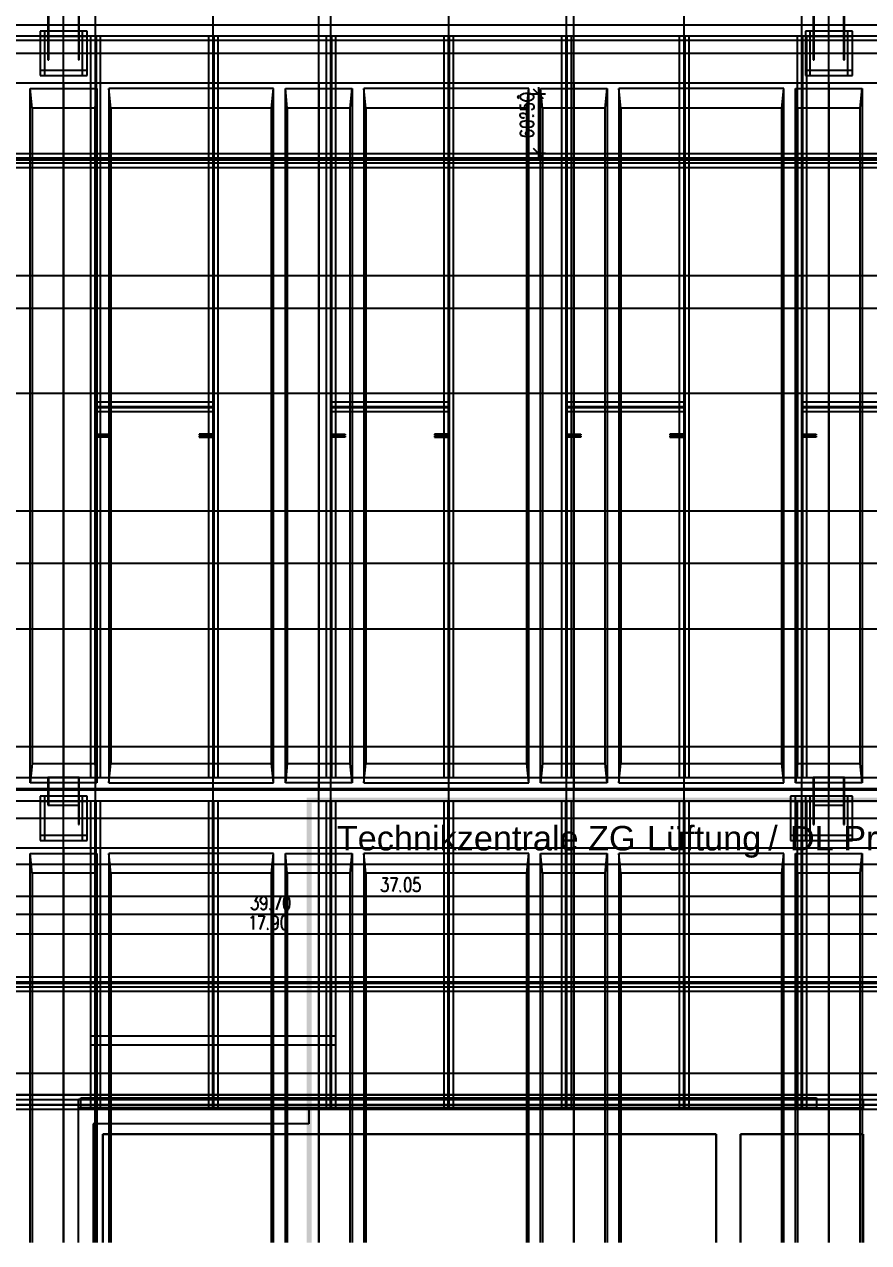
# Model space of a CAD drawing. Header units: inches. Extents: x 0 to 54693, y 0 to 31146.
# Drawn here: x 579.8 to 751.9, y 48 to 296.4 of the extents above; entities that cross this region are included whole.
import ezdxf
from ezdxf.lldxf.tags import DXFTag

# ---------------------------------------------------------------- set-up
doc = ezdxf.new("R2010")
doc.units = ezdxf.units.IN
doc.header["$MEASUREMENT"] = 0
doc.layers.add('Added', color=3, linetype='Continuous')
doc.styles.get("Standard").update_dxf_attribs({"font": 'arial.ttf'})
tags = doc.linetypes.add('1070_00_1200$0$SL2', pattern=[0.5, 0.2, -0.3]).pattern_tags.tags
tags[6:7] = [DXFTag(74, 4), DXFTag(75, 0), DXFTag(340, '0'), DXFTag(46, 1.0), DXFTag(50, 0.0), DXFTag(44, 0.0), DXFTag(45, 0.0)]
tags[4:5] = [DXFTag(74, 4), DXFTag(75, 0), DXFTag(340, '0'), DXFTag(46, 1.0), DXFTag(50, 0.0), DXFTag(44, 0.0), DXFTag(45, 0.0)]
tags = doc.linetypes.add('1070_00_1200$0$SL3', pattern=[0.2, 0.1, -0.1]).pattern_tags.tags
tags[6:7] = [DXFTag(74, 4), DXFTag(75, 0), DXFTag(340, '0'), DXFTag(46, 1.0), DXFTag(50, 0.0), DXFTag(44, 0.0), DXFTag(45, 0.0)]
tags[4:5] = [DXFTag(74, 4), DXFTag(75, 0), DXFTag(340, '0'), DXFTag(46, 1.0), DXFTag(50, 0.0), DXFTag(44, 0.0), DXFTag(45, 0.0)]
tags = doc.linetypes.add('1070_00_1200$0$SP2', pattern=[0.9, 0.4, -0.2, 0.1, -0.2]).pattern_tags.tags
tags[10:11] = [DXFTag(74, 4), DXFTag(75, 0), DXFTag(340, '0'), DXFTag(46, 1.0), DXFTag(50, 0.0), DXFTag(44, 0.0), DXFTag(45, 0.0)]
tags[8:9] = [DXFTag(74, 4), DXFTag(75, 0), DXFTag(340, '0'), DXFTag(46, 1.0), DXFTag(50, 0.0), DXFTag(44, 0.0), DXFTag(45, 0.0)]
tags[6:7] = [DXFTag(74, 4), DXFTag(75, 0), DXFTag(340, '0'), DXFTag(46, 1.0), DXFTag(50, 0.0), DXFTag(44, 0.0), DXFTag(45, 0.0)]
tags[4:5] = [DXFTag(74, 4), DXFTag(75, 0), DXFTag(340, '0'), DXFTag(46, 1.0), DXFTag(50, 0.0), DXFTag(44, 0.0), DXFTag(45, 0.0)]
tags = doc.linetypes.add('1070_00_1200_Trägerrostdwg$0$SP2', pattern=[0.9, 0.4, -0.2, 0.1, -0.2]).pattern_tags.tags
tags[10:11] = [DXFTag(74, 4), DXFTag(75, 0), DXFTag(340, '0'), DXFTag(46, 1.0), DXFTag(50, 0.0), DXFTag(44, 0.0), DXFTag(45, 0.0)]
tags[8:9] = [DXFTag(74, 4), DXFTag(75, 0), DXFTag(340, '0'), DXFTag(46, 1.0), DXFTag(50, 0.0), DXFTag(44, 0.0), DXFTag(45, 0.0)]
tags[6:7] = [DXFTag(74, 4), DXFTag(75, 0), DXFTag(340, '0'), DXFTag(46, 1.0), DXFTag(50, 0.0), DXFTag(44, 0.0), DXFTag(45, 0.0)]
tags[4:5] = [DXFTag(74, 4), DXFTag(75, 0), DXFTag(340, '0'), DXFTag(46, 1.0), DXFTag(50, 0.0), DXFTag(44, 0.0), DXFTag(45, 0.0)]
tags = doc.linetypes.add('fein_strichliert-A04HDE1766', pattern=[4, 1, -2, 1]).pattern_tags.tags
tags[8:9] = [DXFTag(74, 4), DXFTag(75, 0), DXFTag(340, '0'), DXFTag(46, 0.0), DXFTag(50, 0.0), DXFTag(44, 0.0), DXFTag(45, 0.0)]
tags[6:7] = [DXFTag(74, 4), DXFTag(75, 0), DXFTag(340, '0'), DXFTag(46, 0.0), DXFTag(50, 0.0), DXFTag(44, 0.0), DXFTag(45, 0.0)]
tags[4:5] = [DXFTag(74, 4), DXFTag(75, 0), DXFTag(340, '0'), DXFTag(46, 0.0), DXFTag(50, 0.0), DXFTag(44, 0.0), DXFTag(45, 0.0)]

msp = doc.modelspace()

# ---------------------------------------------------------------- linework, layer by layer
at = {"layer": 'Added', "linetype": '1070_00_1200$0$SP2', "lineweight": -2, "ltscale": 0.18}
for p, q in [((587.84, 47.97), (587.84, 622.06)), ((639.84, 47.97), (639.84, 622.06)), ((691.84, 47.97), (691.84, 622.06)), ((743.84, 47.97), (743.84, 622.06)), ((594.34, 77.1), (594.34, 569.1)), ((618.34, 77.1), (618.34, 569.1)), ((642.34, 76.2), (642.34, 569.1)), ((666.34, 76.2), (666.34, 569.1)), ((690.34, 76.2), (690.34, 569.1)), ((714.34, 76.2), (714.34, 569.1)), ((738.34, 76.2), (738.34, 569.1)), ((1026.34, 293.1), (234.34, 293.1)), ((171.58, 290.5), (1094.14, 290.5)), ((171.58, 284.5), (1057.14, 284.5)), ((581.04, 141.7), (581.04, 283.3)), ((581.04, 283.3), (594.64, 283.3)), ((581.44, 279.3), (581.04, 283.3)), ((587.84, 284.5), (587.84, 140.5)), ((594.24, 279.3), (594.64, 283.3)), ((594.64, 283.3), (594.64, 141.7)), ((597.04, 283.3), (597.04, 141.7)), ((630.64, 283.3), (597.04, 283.3)), ((597.44, 279.3), (597.04, 283.3)), ((630.24, 279.3), (630.64, 283.3)), ((630.64, 141.7), (630.64, 283.3)), ((633.04, 141.7), (633.04, 283.3)), ((633.04, 283.3), (646.64, 283.3)), ((633.44, 279.3), (633.04, 283.3)), ((639.84, 284.5), (639.84, 140.5)), ((646.24, 279.3), (646.64, 283.3)), ((646.64, 283.3), (646.64, 141.7)), ((649.04, 283.3), (649.04, 141.7)), ((682.64, 283.3), (649.04, 283.3)), ((649.44, 279.3), (649.04, 283.3)), ((682.24, 279.3), (682.64, 283.3)), ((682.64, 141.7), (682.64, 283.3)), ((685.04, 141.7), (685.04, 283.3)), ((685.04, 283.3), (698.64, 283.3)), ((685.44, 279.3), (685.04, 283.3)), ((691.84, 284.5), (691.84, 140.5)), ((698.24, 279.3), (698.64, 283.3)), ((698.64, 283.3), (698.64, 141.7)), ((701.04, 283.3), (701.04, 141.7)), ((734.64, 283.3), (701.04, 283.3)), ((701.44, 279.3), (701.04, 283.3)), ((734.24, 279.3), (734.64, 283.3)), ((734.64, 141.7), (734.64, 283.3)), ((737.04, 141.7), (737.04, 283.3)), ((737.04, 283.3), (750.64, 283.3)), ((737.44, 279.3), (737.04, 283.3)), ((743.84, 284.5), (743.84, 140.5)), ((750.24, 279.3), (750.64, 283.3)), ((750.64, 283.3), (750.64, 141.7)), ((594.24, 279.3), (581.44, 279.3)), ((581.44, 279.3), (581.44, 145.7)), ((594.24, 145.7), (594.24, 279.3)), ((630.24, 279.3), (597.44, 279.3)), ((597.44, 279.3), (597.44, 145.7)), ((630.24, 145.7), (630.24, 279.3)), ((646.24, 279.3), (633.44, 279.3)), ((633.44, 279.3), (633.44, 145.7)), ((646.24, 145.7), (646.24, 279.3)), ((682.24, 279.3), (649.44, 279.3)), ((649.44, 279.3), (649.44, 145.7)), ((682.24, 145.7), (682.24, 279.3)), ((698.24, 279.3), (685.44, 279.3)), ((685.44, 279.3), (685.44, 145.7)), ((698.24, 145.7), (698.24, 279.3)), ((734.24, 279.3), (701.44, 279.3)), ((701.44, 279.3), (701.44, 145.7)), ((734.24, 145.7), (734.24, 279.3)), ((750.24, 279.3), (737.44, 279.3)), ((737.44, 279.3), (737.44, 145.7)), ((750.24, 145.7), (750.24, 279.3)), ((1026.34, 269.1), (234.34, 269.1)), ((1026.34, 245.1), (234.34, 245.1)), ((171.58, 238.5), (1094.14, 238.5)), ((1026.34, 221.1), (234.34, 221.1)), ((1026.34, 197.1), (234.34, 197.1)), ((171.58, 186.5), (1094.14, 186.5)), ((1026.34, 173.1), (234.34, 173.1)), ((1026.34, 149.1), (234.34, 149.1)), ((581.44, 145.7), (581.04, 141.7)), ((581.44, 145.7), (594.24, 145.7)), ((594.64, 141.7), (594.24, 145.7)), ((597.04, 141.7), (597.44, 145.7)), ((597.44, 145.7), (630.24, 145.7)), ((630.64, 141.7), (630.24, 145.7)), ((633.44, 145.7), (633.04, 141.7)), ((633.44, 145.7), (646.24, 145.7)), ((646.64, 141.7), (646.24, 145.7)), ((649.04, 141.7), (649.44, 145.7)), ((649.44, 145.7), (682.24, 145.7)), ((682.64, 141.7), (682.24, 145.7)), ((685.44, 145.7), (685.04, 141.7)), ((685.44, 145.7), (698.24, 145.7)), ((698.64, 141.7), (698.24, 145.7)), ((701.04, 141.7), (701.44, 145.7)), ((701.44, 145.7), (734.24, 145.7)), ((734.64, 141.7), (734.24, 145.7)), ((737.44, 145.7), (737.04, 141.7)), ((737.44, 145.7), (750.24, 145.7)), ((750.64, 141.7), (750.24, 145.7)), ((594.64, 141.7), (581.04, 141.7)), ((597.04, 141.7), (630.64, 141.7)), ((646.64, 141.7), (633.04, 141.7)), ((649.04, 141.7), (682.64, 141.7)), ((698.64, 141.7), (685.04, 141.7)), ((701.04, 141.7), (734.64, 141.7)), ((750.64, 141.7), (737.04, 141.7)), ((1057.14, 140.5), (171.58, 140.5)), ((171.58, 134.5), (1094.14, 134.5)), ((171.58, 128.5), (1057.14, 128.5)), ((581.04, 47.97), (581.04, 127.3)), ((581.04, 127.3), (594.64, 127.3)), ((581.44, 123.3), (581.04, 127.3)), ((587.84, 128.5), (587.84, 47.97)), ((594.24, 123.3), (594.64, 127.3)), ((594.64, 127.3), (594.64, 47.97)), ((597.04, 127.3), (597.04, 47.97)), ((630.64, 127.3), (597.04, 127.3)), ((597.44, 123.3), (597.04, 127.3)), ((630.24, 123.3), (630.64, 127.3)), ((630.64, 47.97), (630.64, 127.3)), ((633.04, 47.97), (633.04, 127.3)), ((633.04, 127.3), (646.64, 127.3)), ((633.44, 123.3), (633.04, 127.3)), ((639.84, 128.5), (639.84, 47.97)), ((646.24, 123.3), (646.64, 127.3)), ((646.64, 127.3), (646.64, 47.97)), ((649.04, 127.3), (649.04, 47.97)), ((682.64, 127.3), (649.04, 127.3)), ((649.44, 123.3), (649.04, 127.3)), ((682.24, 123.3), (682.64, 127.3)), ((682.64, 47.97), (682.64, 127.3)), ((685.04, 47.97), (685.04, 127.3)), ((685.04, 127.3), (698.64, 127.3)), ((685.44, 123.3), (685.04, 127.3)), ((691.84, 128.5), (691.84, 47.97)), ((698.24, 123.3), (698.64, 127.3)), ((698.64, 127.3), (698.64, 47.97)), ((701.04, 127.3), (701.04, 47.97)), ((734.64, 127.3), (701.04, 127.3)), ((701.44, 123.3), (701.04, 127.3)), ((734.24, 123.3), (734.64, 127.3)), ((734.64, 47.97), (734.64, 127.3)), ((737.04, 47.97), (737.04, 127.3)), ((737.04, 127.3), (750.64, 127.3)), ((737.44, 123.3), (737.04, 127.3)), ((743.84, 128.5), (743.84, 47.97)), ((750.24, 123.3), (750.64, 127.3)), ((750.64, 127.3), (750.64, 47.97)), ((1026.34, 125.1), (234.34, 125.1)), ((594.24, 123.3), (581.44, 123.3)), ((581.44, 123.3), (581.44, 47.97)), ((594.24, 47.97), (594.24, 123.3)), ((630.24, 123.3), (597.44, 123.3)), ((597.44, 123.3), (597.44, 47.97)), ((630.24, 47.97), (630.24, 123.3)), ((646.24, 123.3), (633.44, 123.3)), ((633.44, 123.3), (633.44, 47.97)), ((646.24, 47.97), (646.24, 123.3)), ((682.24, 123.3), (649.44, 123.3)), ((649.44, 123.3), (649.44, 47.97)), ((682.24, 47.97), (682.24, 123.3)), ((698.24, 123.3), (685.44, 123.3)), ((685.44, 123.3), (685.44, 47.97)), ((698.24, 47.97), (698.24, 123.3)), ((734.24, 123.3), (701.44, 123.3)), ((701.44, 123.3), (701.44, 47.97)), ((734.24, 47.97), (734.24, 123.3)), ((750.24, 123.3), (737.44, 123.3)), ((737.44, 123.3), (737.44, 47.97)), ((750.24, 47.97), (750.24, 123.3)), ((1026.34, 101.1), (234.34, 101.1)), ((171.58, 82.5), (1094.14, 82.5)), ((954.34, 77.1), (234.34, 77.1))]:
    msp.add_line(p, q, dxfattribs=at)
at = {"layer": 'Added', "linetype": '1070_00_1200_Trägerrostdwg$0$SP2', "lineweight": -2, "ltscale": 0.18}
for p, q in [((584.64, 298.8), (584.64, 289.2)), ((584.84, 289.2), (584.84, 298.8)), ((590.84, 298.8), (590.84, 289.2)), ((591.04, 289.2), (591.04, 298.8)), ((740.64, 298.8), (740.64, 289.2)), ((740.84, 289.2), (740.84, 298.8)), ((746.84, 298.8), (746.84, 289.2)), ((747.04, 289.2), (747.04, 298.8)), ((562.04, 296.3), (769.64, 296.3)), ((769.64, 294), (562.04, 294)), ((584.64, 293.2), (591.04, 293.2)), ((595.34, 294), (593.34, 294)), ((593.34, 294), (593.34, 142.8)), ((594.24, 294), (594.24, 142.8)), ((594.44, 294), (594.44, 142.8)), ((595.34, 142.8), (595.34, 294)), ((619.34, 294), (617.34, 294)), ((617.34, 294), (617.34, 142.8)), ((618.24, 294), (618.24, 142.8)), ((618.44, 294), (618.44, 142.8)), ((619.34, 142.8), (619.34, 294)), ((643.34, 294), (641.34, 294)), ((641.34, 294), (641.34, 142.8)), ((642.24, 294), (642.24, 142.8)), ((642.44, 294), (642.44, 142.8)), ((643.34, 142.8), (643.34, 294)), ((667.34, 294), (665.34, 294)), ((665.34, 294), (665.34, 142.8)), ((666.24, 294), (666.24, 142.8)), ((666.44, 294), (666.44, 142.8)), ((667.34, 142.8), (667.34, 294)), ((691.34, 294), (689.34, 294)), ((689.34, 294), (689.34, 142.8)), ((690.24, 294), (690.24, 142.8)), ((690.44, 294), (690.44, 142.8)), ((691.34, 142.8), (691.34, 294)), ((715.34, 294), (713.34, 294)), ((713.34, 294), (713.34, 142.8)), ((714.24, 294), (714.24, 142.8)), ((714.44, 294), (714.44, 142.8)), ((715.34, 142.8), (715.34, 294)), ((739.34, 294), (737.34, 294)), ((737.34, 294), (737.34, 142.8)), ((738.24, 294), (738.24, 142.8)), ((738.44, 294), (738.44, 142.8)), ((739.34, 142.8), (739.34, 294)), ((740.64, 293.2), (747.04, 293.2)), ((584.64, 289.2), (584.84, 289.2)), ((590.84, 289.2), (591.04, 289.2)), ((740.64, 289.2), (740.84, 289.2)), ((746.84, 289.2), (747.04, 289.2)), ((594.44, 219.4), (618.24, 219.4)), ((642.44, 219.4), (666.24, 219.4)), ((690.44, 219.4), (714.24, 219.4)), ((738.44, 219.4), (762.24, 219.4)), ((594.44, 218.5), (618.24, 218.5)), ((594.44, 218.3), (618.24, 218.3)), ((618.24, 217.4), (594.44, 217.4)), ((642.44, 218.5), (666.24, 218.5)), ((642.44, 218.3), (666.24, 218.3)), ((666.24, 217.4), (642.44, 217.4)), ((690.44, 218.5), (714.24, 218.5)), ((690.44, 218.3), (714.24, 218.3)), ((714.24, 217.4), (690.44, 217.4)), ((738.44, 218.5), (762.24, 218.5)), ((738.44, 218.3), (762.24, 218.3)), ((762.24, 217.4), (738.44, 217.4)), ((594.44, 212.6), (594.44, 212.8)), ((594.44, 212.8), (597.24, 212.8)), ((597.24, 212.6), (594.44, 212.6)), ((594.44, 212.2), (594.44, 212.4)), ((594.44, 212.4), (597.24, 212.4)), ((597.24, 212.2), (594.44, 212.2)), ((597.24, 212.8), (597.24, 212.6)), ((597.24, 212.4), (597.24, 212.2)), ((618.24, 212.8), (615.44, 212.8)), ((615.44, 212.8), (615.44, 212.6)), ((615.44, 212.6), (618.24, 212.6)), ((618.24, 212.4), (615.44, 212.4)), ((615.44, 212.4), (615.44, 212.2)), ((615.44, 212.2), (618.24, 212.2)), ((618.24, 212.6), (618.24, 212.8)), ((618.24, 212.2), (618.24, 212.4)), ((642.44, 212.6), (642.44, 212.8)), ((642.44, 212.8), (645.24, 212.8)), ((645.24, 212.6), (642.44, 212.6)), ((642.44, 212.2), (642.44, 212.4)), ((642.44, 212.4), (645.24, 212.4)), ((645.24, 212.2), (642.44, 212.2)), ((645.24, 212.8), (645.24, 212.6)), ((645.24, 212.4), (645.24, 212.2)), ((666.24, 212.8), (663.44, 212.8)), ((663.44, 212.8), (663.44, 212.6)), ((663.44, 212.6), (666.24, 212.6)), ((666.24, 212.4), (663.44, 212.4)), ((663.44, 212.4), (663.44, 212.2)), ((663.44, 212.2), (666.24, 212.2)), ((666.24, 212.6), (666.24, 212.8)), ((666.24, 212.2), (666.24, 212.4)), ((690.44, 212.6), (690.44, 212.8)), ((690.44, 212.8), (693.24, 212.8)), ((693.24, 212.6), (690.44, 212.6)), ((690.44, 212.2), (690.44, 212.4)), ((690.44, 212.4), (693.24, 212.4)), ((693.24, 212.2), (690.44, 212.2)), ((693.24, 212.8), (693.24, 212.6)), ((693.24, 212.4), (693.24, 212.2)), ((714.24, 212.8), (711.44, 212.8)), ((711.44, 212.8), (711.44, 212.6)), ((711.44, 212.6), (714.24, 212.6)), ((714.24, 212.4), (711.44, 212.4)), ((711.44, 212.4), (711.44, 212.2)), ((711.44, 212.2), (714.24, 212.2)), ((714.24, 212.6), (714.24, 212.8)), ((714.24, 212.2), (714.24, 212.4)), ((738.44, 212.6), (738.44, 212.8)), ((738.44, 212.8), (741.24, 212.8)), ((741.24, 212.6), (738.44, 212.6)), ((738.44, 212.2), (738.44, 212.4)), ((738.44, 212.4), (741.24, 212.4)), ((741.24, 212.2), (738.44, 212.2)), ((741.24, 212.8), (741.24, 212.6)), ((741.24, 212.4), (741.24, 212.2)), ((562.04, 142.8), (769.64, 142.8)), ((591.04, 142.8), (584.64, 142.8)), ((584.64, 142.8), (584.64, 137.2)), ((584.84, 137.2), (584.84, 142.8)), ((590.84, 142.8), (590.84, 133.2)), ((591.04, 133.2), (591.04, 142.8)), ((593.34, 142.8), (595.34, 142.8)), ((617.34, 142.8), (619.34, 142.8)), ((641.34, 142.8), (643.34, 142.8)), ((665.34, 142.8), (667.34, 142.8)), ((689.34, 142.8), (691.34, 142.8)), ((713.34, 142.8), (715.34, 142.8)), ((737.34, 142.8), (739.34, 142.8)), ((740.64, 142.8), (740.64, 133.2)), ((747.04, 142.8), (740.64, 142.8)), ((740.84, 133.2), (740.84, 142.8)), ((746.84, 142.8), (746.84, 133.2)), ((747.04, 133.2), (747.04, 142.8)), ((562.04, 140.5), (769.64, 140.5)), ((562.04, 140.3), (769.64, 140.3)), ((769.64, 138), (562.04, 138)), ((584.64, 137.2), (591.04, 137.2)), ((595.34, 138), (593.34, 138)), ((593.34, 138), (593.34, 75.44)), ((594.24, 75.44), (594.24, 138)), ((594.44, 75.44), (594.44, 138)), ((595.34, 75.44), (595.34, 138)), ((619.34, 138), (617.34, 138)), ((617.34, 138), (617.34, 75.44)), ((618.24, 75.44), (618.24, 138)), ((618.44, 75.44), (618.44, 138)), ((619.34, 75.44), (619.34, 138)), ((643.34, 138), (641.34, 138)), ((641.34, 138), (641.34, 75.44)), ((642.24, 75.44), (642.24, 138)), ((642.44, 75.44), (642.44, 138)), ((643.34, 75.44), (643.34, 138)), ((667.34, 138), (665.34, 138)), ((665.34, 138), (665.34, 75.44)), ((666.24, 75.44), (666.24, 138)), ((666.44, 75.44), (666.44, 138)), ((667.34, 75.44), (667.34, 138)), ((691.34, 138), (689.34, 138)), ((689.34, 138), (689.34, 75.44)), ((690.24, 75.44), (690.24, 138)), ((690.44, 75.44), (690.44, 138)), ((691.34, 75.44), (691.34, 138)), ((715.34, 138), (713.34, 138)), ((713.34, 138), (713.34, 75.44)), ((714.24, 75.44), (714.24, 138)), ((714.44, 75.44), (714.44, 138)), ((715.34, 75.44), (715.34, 138)), ((739.34, 138), (737.34, 138)), ((737.34, 138), (737.34, 75.44)), ((738.24, 75.44), (738.24, 138)), ((738.44, 75.44), (738.44, 138)), ((739.34, 75.44), (739.34, 138)), ((740.64, 137.2), (747.04, 137.2)), ((590.84, 133.2), (591.04, 133.2)), ((740.64, 133.2), (740.84, 133.2)), ((746.84, 133.2), (747.04, 133.2)), ((590.84, 75.2), (590.84, 77.2)), ((590.84, 77.2), (750.84, 77.2)), ((591.34, 75.44), (591.34, 77.46)), ((591.34, 77.46), (741.34, 77.46)), ((741.34, 77.46), (741.34, 75.44)), ((750.84, 77.2), (750.84, 75.2)), ((590.84, 75.44), (750.84, 75.44)), ((750.84, 75.2), (590.84, 75.2)), ((741.34, 75.44), (591.34, 75.44)), ((593.34, 75.44), (595.34, 75.44)), ((617.34, 75.44), (619.34, 75.44)), ((641.34, 75.44), (643.34, 75.44)), ((665.34, 75.44), (667.34, 75.44)), ((689.34, 75.44), (691.34, 75.44)), ((713.34, 75.44), (715.34, 75.44)), ((737.34, 75.44), (739.34, 75.44))]:
    msp.add_line(p, q, dxfattribs=at)
at = {"layer": 'Added', "linetype": '1070_00_1200$0$SL3', "lineweight": -2, "ltscale": 0.18}
for p, q in [((583.04, 295), (583.04, 286)), ((592.64, 295), (583.04, 295)), ((583.04, 294), (592.64, 294)), ((584.04, 286), (584.04, 295)), ((591.64, 295), (591.64, 286)), ((592.64, 286), (592.64, 295)), ((739.04, 295), (739.04, 286)), ((748.64, 295), (739.04, 295)), ((739.04, 294), (748.64, 294)), ((740.04, 286), (740.04, 295)), ((747.64, 295), (747.64, 286)), ((748.64, 286), (748.64, 295)), ((592.64, 287), (583.04, 287)), ((583.04, 286), (592.64, 286)), ((748.64, 287), (739.04, 287)), ((739.04, 286), (748.64, 286)), ((583.04, 139), (583.04, 130)), ((592.64, 139), (583.04, 139)), ((583.04, 138), (592.64, 138)), ((584.04, 130), (584.04, 139)), ((591.64, 139), (591.64, 130)), ((592.64, 130), (592.64, 139)), ((748.64, 139), (736.04, 139)), ((736.04, 139), (736.04, 130)), ((736.04, 138), (748.64, 138)), ((737.04, 130), (737.04, 139)), ((739.04, 139), (739.04, 130)), ((740.04, 130), (740.04, 139)), ((747.64, 139), (747.64, 130)), ((748.64, 130), (748.64, 139)), ((592.64, 131), (583.04, 131)), ((583.04, 130), (592.64, 130)), ((748.64, 131), (736.04, 131)), ((736.04, 130), (748.64, 130)), ((595.34, 90.1), (593.34, 90.1)), ((593.34, 90.1), (593.34, 76.1)), ((643.34, 90.1), (593.34, 90.1)), ((593.34, 90.1), (593.34, 88.3)), ((595.34, 76.1), (595.34, 90.1)), ((643.34, 90.1), (641.34, 90.1)), ((641.34, 90.1), (641.34, 76.1)), ((643.34, 88.3), (643.34, 90.1)), ((643.34, 76.1), (643.34, 90.1)), ((593.34, 88.3), (643.34, 88.3)), ((955.34, 78.1), (233.34, 78.1)), ((233.34, 76.1), (955.34, 76.1)), ((593.34, 76.1), (595.34, 76.1)), ((641.34, 76.1), (643.34, 76.1))]:
    msp.add_line(p, q, dxfattribs=at)
at = {"layer": 'Added', "linetype": 'Continuous', "lineweight": -2, "ltscale": 0.18}
for p, q in [((684.64, 283.6), (684.64, 268.7)), ((686.04, 282.2), (682.64, 282.2)), ((685.63, 281.21), (683.65, 283.19)), ((685.63, 269.11), (683.65, 271.09)), ((449.54, 268.8), (811.14, 268.8)), ((499.34, 270.1), (811.34, 270.1)), ((686.04, 270.1), (682.64, 270.1)), ((451.14, 267.2), (809.34, 267.2)), ((809.34, 268.1), (496.34, 268.1)), ((171.58, 118.6), (1028.74, 118.6)), ((1054.64, 114.9), (231.94, 114.9)), ((1028.74, 110.9), (222.44, 110.9)), ((764.34, 102.1), (451.34, 102.1)), ((449.34, 100.1), (764.34, 100.1)), ((809.54, 100.8), (451.14, 100.8)), ((811.14, 99.2), (449.54, 99.2)), ((316.64, 78.1), (955.34, 78.1)), ((286.84, 75.2), (955.14, 75.2)), ((955.34, 76.1), (316.64, 76.1)), ((595.84, 70.1), (720.84, 70.1)), ((595.84, 47.97), (595.84, 70.1)), ((720.84, 70.1), (595.84, 70.1)), ((595.84, 70.1), (595.84, 47.97)), ((720.84, 70.1), (720.84, 47.97)), ((720.84, 47.97), (720.84, 70.1)), ((725.84, 70.1), (750.84, 70.1)), ((725.84, 47.97), (725.84, 70.1)), ((750.84, 70.1), (725.84, 70.1)), ((725.84, 70.1), (725.84, 47.97)), ((750.84, 70.1), (750.84, 47.97)), ((750.84, 47.97), (750.84, 70.1))]:
    msp.add_line(p, q, dxfattribs=at)
at = {"layer": 'Added', "linetype": 'ByBlock', "lineweight": -2, "ltscale": 0.18}
for p, q in [((680.37, 281.57), (680.64, 281.94)), ((680.64, 281.2), (680.37, 281.57)), ((681.04, 281.94), (680.9, 281.76)), ((680.9, 281.76), (680.9, 281.38)), ((680.9, 281.38), (681.04, 281.2)), ((681.3, 282.13), (681.04, 281.94)), ((681.04, 281.2), (681.3, 281.01)), ((681.57, 282.22), (681.3, 282.13)), ((681.3, 281.01), (681.57, 280.92)), ((681.97, 282.32), (681.57, 282.22)), ((681.57, 280.92), (681.97, 280.82)), ((682.64, 282.32), (681.97, 282.32)), ((681.97, 280.82), (682.64, 280.82)), ((683.04, 282.22), (682.64, 282.32)), ((682.64, 280.82), (683.04, 280.92)), ((683.3, 282.13), (683.04, 282.22)), ((683.04, 280.92), (683.3, 281.01)), ((683.57, 281.94), (683.3, 282.13)), ((683.3, 281.01), (683.57, 281.2)), ((683.7, 281.76), (683.57, 281.94)), ((683.57, 281.2), (683.7, 281.38)), ((683.7, 281.38), (683.7, 281.76)), ((680.9, 280.08), (680.9, 279.14)), ((680.9, 279.14), (682.1, 279.05)), ((681.04, 278.21), (681.3, 278.3)), ((681.3, 278.3), (681.57, 278.3)), ((681.57, 278.3), (681.84, 278.21)), ((681.84, 279.7), (681.97, 279.98)), ((681.84, 279.42), (681.84, 279.7)), ((681.97, 279.14), (681.84, 279.42)), ((681.97, 279.98), (682.24, 280.17)), ((682.1, 279.05), (681.97, 279.14)), ((682.24, 280.17), (682.64, 280.26)), ((682.64, 280.26), (682.9, 280.26)), ((682.9, 280.26), (683.3, 280.17)), ((683.44, 279.05), (683.17, 278.96)), ((683.3, 280.17), (683.57, 279.98)), ((683.57, 279.14), (683.44, 279.05)), ((683.57, 279.98), (683.7, 279.7)), ((683.7, 279.42), (683.57, 279.14)), ((683.7, 279.7), (683.7, 279.42)), ((680.9, 277.93), (681.04, 278.21)), ((680.9, 277.65), (680.9, 277.93)), ((681.04, 277.46), (680.9, 277.65)), ((681.04, 276.44), (680.9, 276.16)), ((680.9, 276.16), (680.9, 275.97)), ((680.9, 275.97), (681.04, 275.69)), ((681.17, 277.37), (681.04, 277.46)), ((681.44, 276.62), (681.04, 276.44)), ((681.44, 277.28), (681.17, 277.37)), ((681.44, 277.37), (681.57, 277.46)), ((681.57, 277.28), (681.44, 277.28)), ((682.1, 276.72), (681.44, 276.62)), ((681.57, 277.46), (681.7, 277.37)), ((681.7, 277.37), (681.57, 277.28)), ((681.84, 278.21), (681.97, 278.12)), ((681.97, 278.12), (682.1, 277.93)), ((682.1, 277.93), (682.37, 277.74)), ((682.5, 276.72), (682.1, 276.72)), ((682.37, 277.74), (682.77, 277.74)), ((683.17, 276.62), (682.5, 276.72)), ((683.57, 276.44), (683.17, 276.62)), ((683.57, 277.84), (683.44, 277.74)), ((683.44, 277.74), (683.57, 277.65)), ((683.7, 277.74), (683.57, 277.84)), ((683.57, 277.65), (683.7, 277.74)), ((683.7, 276.16), (683.57, 276.44)), ((683.57, 275.69), (683.7, 275.97)), ((683.7, 275.97), (683.7, 276.16)), ((681.04, 274.57), (680.9, 274.29)), ((680.9, 274.29), (680.9, 274.1)), ((680.9, 274.1), (681.04, 273.82)), ((681.04, 275.69), (681.44, 275.5)), ((681.3, 274.66), (681.04, 274.57)), ((681.04, 273.82), (681.44, 273.64)), ((681.44, 275.5), (682.1, 275.41)), ((681.44, 273.64), (682.1, 273.54)), ((682.1, 274.48), (681.97, 274.2)), ((681.97, 274.2), (681.97, 274.1)), ((681.97, 274.1), (682.1, 273.82)), ((682.1, 275.41), (682.5, 275.41)), ((682.37, 274.66), (682.1, 274.48)), ((682.1, 273.82), (682.37, 273.64)), ((682.1, 273.54), (682.77, 273.54)), ((682.77, 274.76), (682.37, 274.66)), ((682.37, 273.64), (682.77, 273.54)), ((682.5, 275.41), (683.17, 275.5)), ((682.9, 274.76), (682.77, 274.76)), ((682.77, 273.54), (683.3, 273.64)), ((683.3, 274.66), (682.9, 274.76)), ((683.17, 275.5), (683.57, 275.69)), ((683.57, 274.48), (683.3, 274.66)), ((683.3, 273.64), (683.57, 273.82)), ((683.7, 274.2), (683.57, 274.48)), ((683.57, 273.82), (683.7, 274.1)), ((683.7, 274.1), (683.7, 274.2)), ((652.82, 122.34), (653.85, 122.34)), ((653.85, 122.34), (653.29, 121.27)), ((654.5, 122.34), (655.81, 122.34)), ((655.81, 122.34), (654.88, 119.54)), ((657.4, 121.8), (657.3, 121.14)), ((657.58, 122.2), (657.4, 121.8)), ((657.86, 122.34), (657.58, 122.2)), ((658.05, 122.34), (657.86, 122.34)), ((658.33, 122.2), (658.05, 122.34)), ((658.52, 121.8), (658.33, 122.2)), ((658.61, 121.14), (658.52, 121.8)), ((659.36, 122.34), (659.26, 121.14)), ((660.29, 122.34), (659.36, 122.34)), ((652.73, 119.8), (652.64, 120.07)), ((652.82, 119.67), (652.73, 119.8)), ((653.1, 119.54), (652.82, 119.67)), ((653.38, 119.54), (653.1, 119.54)), ((653.29, 121.27), (653.57, 121.27)), ((653.66, 119.67), (653.38, 119.54)), ((653.57, 121.27), (653.76, 121.14)), ((653.85, 119.94), (653.66, 119.67)), ((653.76, 121.14), (653.85, 121)), ((653.85, 121), (653.94, 120.6)), ((653.94, 120.34), (653.85, 119.94)), ((653.94, 120.6), (653.94, 120.34)), ((656.46, 119.8), (656.37, 119.67)), ((656.37, 119.67), (656.46, 119.54)), ((656.46, 119.54), (656.56, 119.67)), ((657.3, 121.14), (657.3, 120.74)), ((657.3, 120.74), (657.4, 120.07)), ((657.4, 120.07), (657.58, 119.67)), ((657.58, 119.67), (657.86, 119.54)), ((657.86, 119.54), (658.05, 119.54)), ((658.05, 119.54), (658.33, 119.67)), ((658.33, 119.67), (658.52, 120.07)), ((658.52, 120.07), (658.61, 120.74)), ((658.61, 120.74), (658.61, 121.14)), ((659.26, 119.8), (659.17, 120.07)), ((659.26, 121.14), (659.36, 121.27)), ((659.36, 119.67), (659.26, 119.8)), ((659.36, 121.27), (659.64, 121.4)), ((659.64, 119.54), (659.36, 119.67)), ((659.64, 121.4), (659.92, 121.4)), ((659.92, 119.54), (659.64, 119.54)), ((659.92, 121.4), (660.2, 121.27)), ((660.2, 119.67), (659.92, 119.54)), ((660.2, 121.27), (660.38, 121)), ((660.38, 119.94), (660.2, 119.67)), ((660.38, 121), (660.48, 120.6)), ((660.48, 120.34), (660.38, 119.94)), ((660.48, 120.6), (660.48, 120.34)), ((626.32, 118.64), (627.35, 118.64)), ((627.35, 118.64), (626.79, 117.57)), ((626.79, 117.57), (627.07, 117.57)), ((627.07, 117.57), (627.26, 117.44)), ((627.26, 117.44), (627.35, 117.3)), ((627.35, 117.3), (627.44, 116.9)), ((627.44, 116.9), (627.44, 116.64)), ((628, 117.84), (628.1, 118.24)), ((628, 117.7), (628, 117.84)), ((628.1, 117.3), (628, 117.7)), ((628.1, 118.24), (628.28, 118.5)), ((628.28, 117.04), (628.1, 117.3)), ((628.28, 118.5), (628.56, 118.64)), ((628.56, 116.9), (628.28, 117.04)), ((628.56, 118.64), (628.66, 118.64)), ((628.66, 116.9), (628.56, 116.9)), ((628.66, 118.64), (628.94, 118.5)), ((628.94, 117.04), (628.66, 116.9)), ((628.94, 118.5), (629.12, 118.24)), ((629.12, 117.3), (628.94, 117.04)), ((629.12, 118.24), (629.22, 117.7)), ((629.22, 117.7), (629.12, 117.3)), ((629.22, 117.04), (629.12, 116.37)), ((629.22, 117.7), (629.22, 117.04)), ((630.8, 118.64), (632.11, 118.64)), ((632.11, 118.64), (631.18, 115.84)), ((632.76, 118.1), (632.67, 117.44)), ((632.67, 117.44), (632.67, 117.04)), ((632.67, 117.04), (632.76, 116.37)), ((632.95, 118.5), (632.76, 118.1)), ((633.23, 118.64), (632.95, 118.5)), ((633.42, 118.64), (633.23, 118.64)), ((633.7, 118.5), (633.42, 118.64)), ((633.88, 118.1), (633.7, 118.5)), ((633.98, 117.44), (633.88, 118.1)), ((633.88, 116.37), (633.98, 117.04)), ((633.98, 117.04), (633.98, 117.44)), ((626.23, 116.1), (626.14, 116.37)), ((626.18, 114.24), (626.46, 114.64)), ((626.32, 115.97), (626.23, 116.1)), ((626.6, 115.84), (626.32, 115.97)), ((626.46, 114.64), (626.46, 111.84)), ((626.88, 115.84), (626.6, 115.84)), ((627.16, 115.97), (626.88, 115.84)), ((627.35, 116.24), (627.16, 115.97)), ((627.44, 116.64), (627.35, 116.24)), ((627.49, 114.64), (628.8, 114.64)), ((628.8, 114.64), (627.86, 111.84)), ((628.19, 115.97), (628.1, 116.24)), ((628.47, 115.84), (628.19, 115.97)), ((628.66, 115.84), (628.47, 115.84)), ((628.94, 115.97), (628.66, 115.84)), ((629.12, 116.37), (628.94, 115.97)), ((629.96, 116.1), (629.87, 115.97)), ((629.87, 115.97), (629.96, 115.84)), ((629.96, 115.84), (630.06, 115.97)), ((630.38, 114.24), (630.57, 114.5)), ((630.57, 114.5), (630.85, 114.64)), ((630.85, 114.64), (630.94, 114.64)), ((630.94, 114.64), (631.22, 114.5)), ((631.22, 114.5), (631.41, 114.24)), ((632.44, 114.5), (632.25, 114.1)), ((632.72, 114.64), (632.44, 114.5)), ((632.9, 114.64), (632.72, 114.64)), ((632.76, 116.37), (632.95, 115.97)), ((633.18, 114.5), (632.9, 114.64)), ((632.95, 115.97), (633.23, 115.84)), ((633.37, 114.1), (633.18, 114.5)), ((633.23, 115.84), (633.42, 115.84)), ((633.42, 115.84), (633.7, 115.97)), ((633.7, 115.97), (633.88, 116.37)), ((626, 114.1), (626.18, 114.24)), ((629.45, 112.1), (629.36, 111.97)), ((629.36, 111.97), (629.45, 111.84)), ((629.45, 111.84), (629.54, 111.97)), ((630.29, 113.84), (630.38, 114.24)), ((630.29, 113.7), (630.29, 113.84)), ((630.38, 113.3), (630.29, 113.7)), ((630.57, 113.04), (630.38, 113.3)), ((630.48, 111.97), (630.38, 112.24)), ((630.76, 111.84), (630.48, 111.97)), ((630.85, 112.9), (630.57, 113.04)), ((630.94, 111.84), (630.76, 111.84)), ((630.94, 112.9), (630.85, 112.9)), ((631.22, 113.04), (630.94, 112.9)), ((631.22, 111.97), (630.94, 111.84)), ((631.41, 113.3), (631.22, 113.04)), ((631.41, 112.37), (631.22, 111.97)), ((631.41, 114.24), (631.5, 113.7)), ((631.5, 113.7), (631.41, 113.3)), ((631.5, 113.04), (631.41, 112.37)), ((631.5, 113.7), (631.5, 113.04)), ((632.25, 114.1), (632.16, 113.44)), ((632.16, 113.44), (632.16, 113.04)), ((632.16, 113.04), (632.25, 112.37)), ((632.25, 112.37), (632.44, 111.97)), ((632.44, 111.97), (632.72, 111.84)), ((632.72, 111.84), (632.9, 111.84)), ((632.9, 111.84), (633.18, 111.97)), ((633.18, 111.97), (633.37, 112.37)), ((633.46, 113.44), (633.37, 114.1)), ((633.37, 112.37), (633.46, 113.04)), ((633.46, 113.04), (633.46, 113.44))]:
    msp.add_line(p, q, dxfattribs=at)
at = {"layer": 'Added', "linetype": '1070_00_1200$0$SL2', "lineweight": -2, "ltscale": 0.18}
for p, q in [((590.84, 47.97), (590.84, 75.2)), ((590.84, 75.2), (637.84, 75.2)), ((637.84, 75.2), (637.84, 72.2)), ((637.84, 72.2), (593.84, 72.2)), ((593.84, 72.2), (593.84, 47.97))]:
    msp.add_line(p, q, dxfattribs=at)
at = {"layer": 'Added', "linetype": 'fein_strichliert-A04HDE1766', "lineweight": -2, "ltscale": 0.18}
for points in [[(637.4, 47.97), (637.4, 138.7), (637.98, 47.97)], [(637.98, 47.97), (637.4, 138.7), (638.4, 137.7)], [(638.4, 137.7), (637.4, 138.7), (1053.24, 137.7), (1053.24, 138.7)], [(637.98, 47.97), (638.4, 137.7), (638.4, 47.97)]]:
    msp.add_solid(points, dxfattribs=at)

# ---------------------------------------------------------------- texts
at = {"layer": 'Added', "linetype": 'Continuous', "lineweight": -2, "ltscale": 0.18, "char_height": 5, "attachment_point": 1}
for s, insert in [('{\\fArial;Technikzentrale}', (643.52, 132.94)), ('{\\fArial;ZG}', (694.74, 132.94)), ('{\\fArial;Lüftung}', (706.75, 132.94)), ('{\\fArial;/}', (731.47, 132.94)), ('{\\fArial;DL}', (735.89, 132.94)), ('{\\fArial;Produktion}', (746.76, 132.94))]:
    msp.add_mtext(s, dxfattribs=dict(at, insert=insert))

doc.saveas('drawing.dxf')
